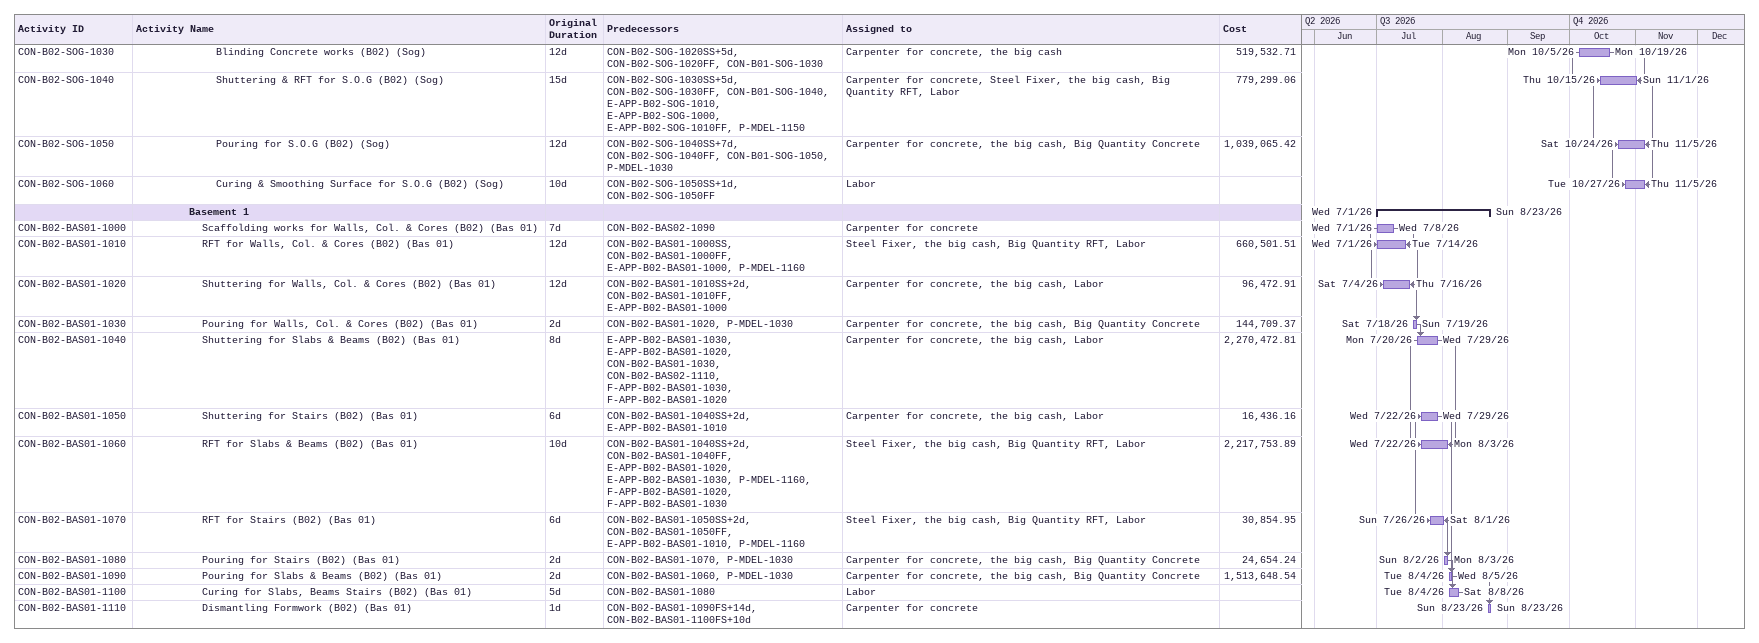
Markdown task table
| ID | Level | Task | Original duration | Start | Finish | Predecessors | Resources | Cost |
|---|---|---|---|---|---|---|---|---|
| CON-B02-SOG-1030 | 7 | Blinding Concrete works (B02) (Sog) | 12d | 2026-10-05 | 2026-10-19 | CON-B02-SOG-1020SS+5d, CON-B02-SOG-1020FF, CON-B01-SOG-1030 | Carpenter for concrete, the big cash | 519532.71 |
| CON-B02-SOG-1040 | 7 | Shuttering & RFT for S.O.G (B02) (Sog) | 15d | 2026-10-15 | 2026-11-01 | CON-B02-SOG-1030SS+5d, CON-B02-SOG-1030FF, CON-B01-SOG-1040, E-APP-B02-SOG-1010, E-APP-B02-SOG-1000, E-APP-B02-SOG-1010FF, P-MDEL-1150 | Carpenter for concrete, Steel Fixer, the big cash, Big Quantity RFT, Labor | 779299.06 |
| CON-B02-SOG-1050 | 7 | Pouring for S.O.G (B02) (Sog) | 12d | 2026-10-24 | 2026-11-05 | CON-B02-SOG-1040SS+7d, CON-B02-SOG-1040FF, CON-B01-SOG-1050, P-MDEL-1030 | Carpenter for concrete, the big cash, Big Quantity Concrete | 1039065.42 |
| CON-B02-SOG-1060 | 7 | Curing & Smoothing Surface for S.O.G (B02) (Sog) | 10d | 2026-10-27 | 2026-11-05 | CON-B02-SOG-1050SS+1d, CON-B02-SOG-1050FF | Labor |  |
|  | 5 | **Basement 1** |  | 2026-07-01 | 2026-08-23 |  |  |  |
| CON-B02-BAS01-1000 | 6 | Scaffolding works for Walls, Col. & Cores (B02) (Bas 01) | 7d | 2026-07-01 | 2026-07-08 | CON-B02-BAS02-1090 | Carpenter for concrete |  |
| CON-B02-BAS01-1010 | 6 | RFT for Walls, Col. & Cores (B02) (Bas 01) | 12d | 2026-07-01 | 2026-07-14 | CON-B02-BAS01-1000SS, CON-B02-BAS01-1000FF, E-APP-B02-BAS01-1000, P-MDEL-1160 | Steel Fixer, the big cash, Big Quantity RFT, Labor | 660501.51 |
| CON-B02-BAS01-1020 | 6 | Shuttering for Walls, Col. & Cores (B02) (Bas 01) | 12d | 2026-07-04 | 2026-07-16 | CON-B02-BAS01-1010SS+2d, CON-B02-BAS01-1010FF, E-APP-B02-BAS01-1000 | Carpenter for concrete, the big cash, Labor | 96472.91 |
| CON-B02-BAS01-1030 | 6 | Pouring for Walls, Col. & Cores (B02) (Bas 01) | 2d | 2026-07-18 | 2026-07-19 | CON-B02-BAS01-1020, P-MDEL-1030 | Carpenter for concrete, the big cash, Big Quantity Concrete | 144709.37 |
| CON-B02-BAS01-1040 | 6 | Shuttering for Slabs & Beams (B02) (Bas 01) | 8d | 2026-07-20 | 2026-07-29 | E-APP-B02-BAS01-1030, E-APP-B02-BAS01-1020, CON-B02-BAS01-1030, CON-B02-BAS02-1110, F-APP-B02-BAS01-1030, F-APP-B02-BAS01-1020 | Carpenter for concrete, the big cash, Labor | 2270472.81 |
| CON-B02-BAS01-1050 | 6 | Shuttering for Stairs (B02) (Bas 01) | 6d | 2026-07-22 | 2026-07-29 | CON-B02-BAS01-1040SS+2d, E-APP-B02-BAS01-1010 | Carpenter for concrete, the big cash, Labor | 16436.16 |
| CON-B02-BAS01-1060 | 6 | RFT for Slabs & Beams (B02) (Bas 01) | 10d | 2026-07-22 | 2026-08-03 | CON-B02-BAS01-1040SS+2d, CON-B02-BAS01-1040FF, E-APP-B02-BAS01-1020, E-APP-B02-BAS01-1030, P-MDEL-1160, F-APP-B02-BAS01-1020, F-APP-B02-BAS01-1030 | Steel Fixer, the big cash, Big Quantity RFT, Labor | 2217753.89 |
| CON-B02-BAS01-1070 | 6 | RFT for Stairs (B02) (Bas 01) | 6d | 2026-07-26 | 2026-08-01 | CON-B02-BAS01-1050SS+2d, CON-B02-BAS01-1050FF, E-APP-B02-BAS01-1010, P-MDEL-1160 | Steel Fixer, the big cash, Big Quantity RFT, Labor | 30854.95 |
| CON-B02-BAS01-1080 | 6 | Pouring for Stairs (B02) (Bas 01) | 2d | 2026-08-02 | 2026-08-03 | CON-B02-BAS01-1070, P-MDEL-1030 | Carpenter for concrete, the big cash, Big Quantity Concrete | 24654.24 |
| CON-B02-BAS01-1090 | 6 | Pouring for Slabs & Beams (B02) (Bas 01) | 2d | 2026-08-04 | 2026-08-05 | CON-B02-BAS01-1060, P-MDEL-1030 | Carpenter for concrete, the big cash, Big Quantity Concrete | 1513648.54 |
| CON-B02-BAS01-1100 | 6 | Curing for Slabs, Beams Stairs (B02) (Bas 01) | 5d | 2026-08-04 | 2026-08-08 | CON-B02-BAS01-1080 | Labor |  |
| CON-B02-BAS01-1110 | 6 | Dismantling Formwork (B02) (Bas 01) | 1d | 2026-08-23 | 2026-08-23 | CON-B02-BAS01-1090FS+14d, CON-B02-BAS01-1100FS+10d | Carpenter for concrete |  |
